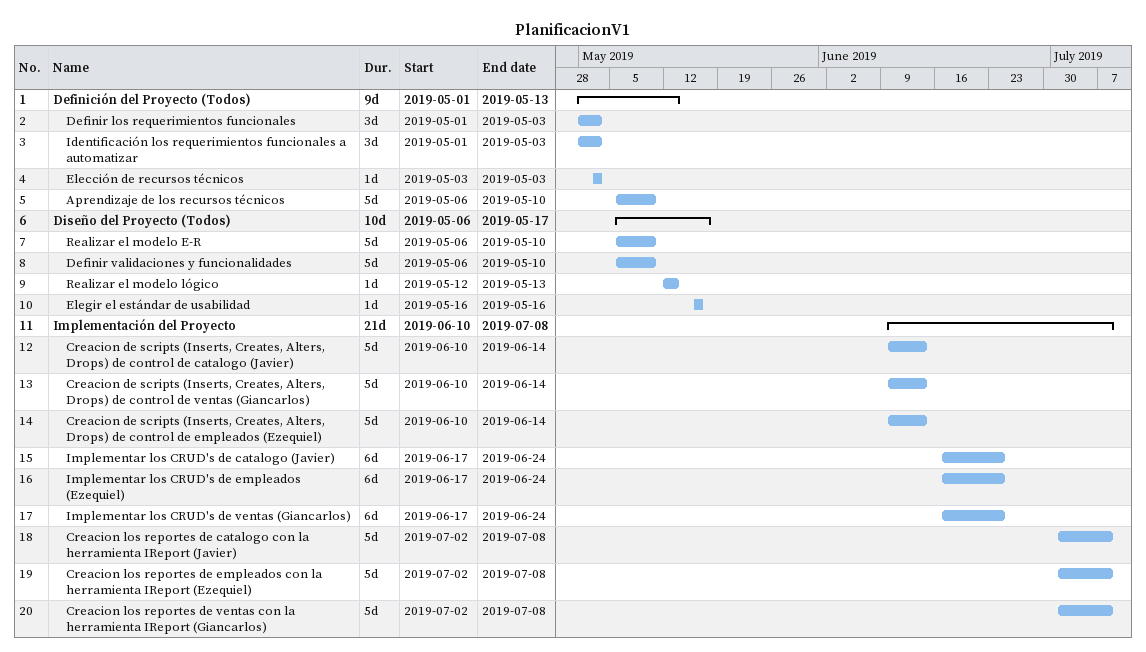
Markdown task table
PlanificacionV1

| ID | Level | Task | Duration | Start | Finish |
|---|---|---|---|---|---|
| 1 | 1 | **Definición del Proyecto (Todos)** | 9d | 2019-05-01 | 2019-05-13 |
| 2 | 2 | Definir los requerimientos funcionales | 3d | 2019-05-01 | 2019-05-03 |
| 3 | 2 | Identificación los requerimientos funcionales a automatizar | 3d | 2019-05-01 | 2019-05-03 |
| 4 | 2 | Elección de recursos técnicos | 1d | 2019-05-03 | 2019-05-03 |
| 5 | 2 | Aprendizaje de los recursos técnicos | 5d | 2019-05-06 | 2019-05-10 |
| 6 | 1 | **Diseño del Proyecto (Todos)** | 10d | 2019-05-06 | 2019-05-17 |
| 7 | 2 | Realizar el modelo E-R | 5d | 2019-05-06 | 2019-05-10 |
| 8 | 2 | Definir validaciones y funcionalidades | 5d | 2019-05-06 | 2019-05-10 |
| 9 | 2 | Realizar el modelo lógico | 1d | 2019-05-12 | 2019-05-13 |
| 10 | 2 | Elegir el estándar de usabilidad | 1d | 2019-05-16 | 2019-05-16 |
| 11 | 1 | **Implementación del Proyecto** | 21d | 2019-06-10 | 2019-07-08 |
| 12 | 2 | Creacion de scripts (Inserts, Creates, Alters, Drops) de control de catalogo (Javier) | 5d | 2019-06-10 | 2019-06-14 |
| 13 | 2 | Creacion de scripts (Inserts, Creates, Alters, Drops) de control de ventas (Giancarlos) | 5d | 2019-06-10 | 2019-06-14 |
| 14 | 2 | Creacion de scripts (Inserts, Creates, Alters, Drops) de control de empleados (Ezequiel) | 5d | 2019-06-10 | 2019-06-14 |
| 15 | 2 | Implementar los CRUD's de catalogo (Javier) | 6d | 2019-06-17 | 2019-06-24 |
| 16 | 2 | Implementar los CRUD's de empleados (Ezequiel) | 6d | 2019-06-17 | 2019-06-24 |
| 17 | 2 | Implementar los CRUD's de ventas (Giancarlos) | 6d | 2019-06-17 | 2019-06-24 |
| 18 | 2 | Creacion los reportes de catalogo con la herramienta IReport (Javier) | 5d | 2019-07-02 | 2019-07-08 |
| 19 | 2 | Creacion los reportes de empleados con la herramienta IReport (Ezequiel) | 5d | 2019-07-02 | 2019-07-08 |
| 20 | 2 | Creacion los reportes de ventas con la herramienta IReport (Giancarlos) | 5d | 2019-07-02 | 2019-07-08 |
